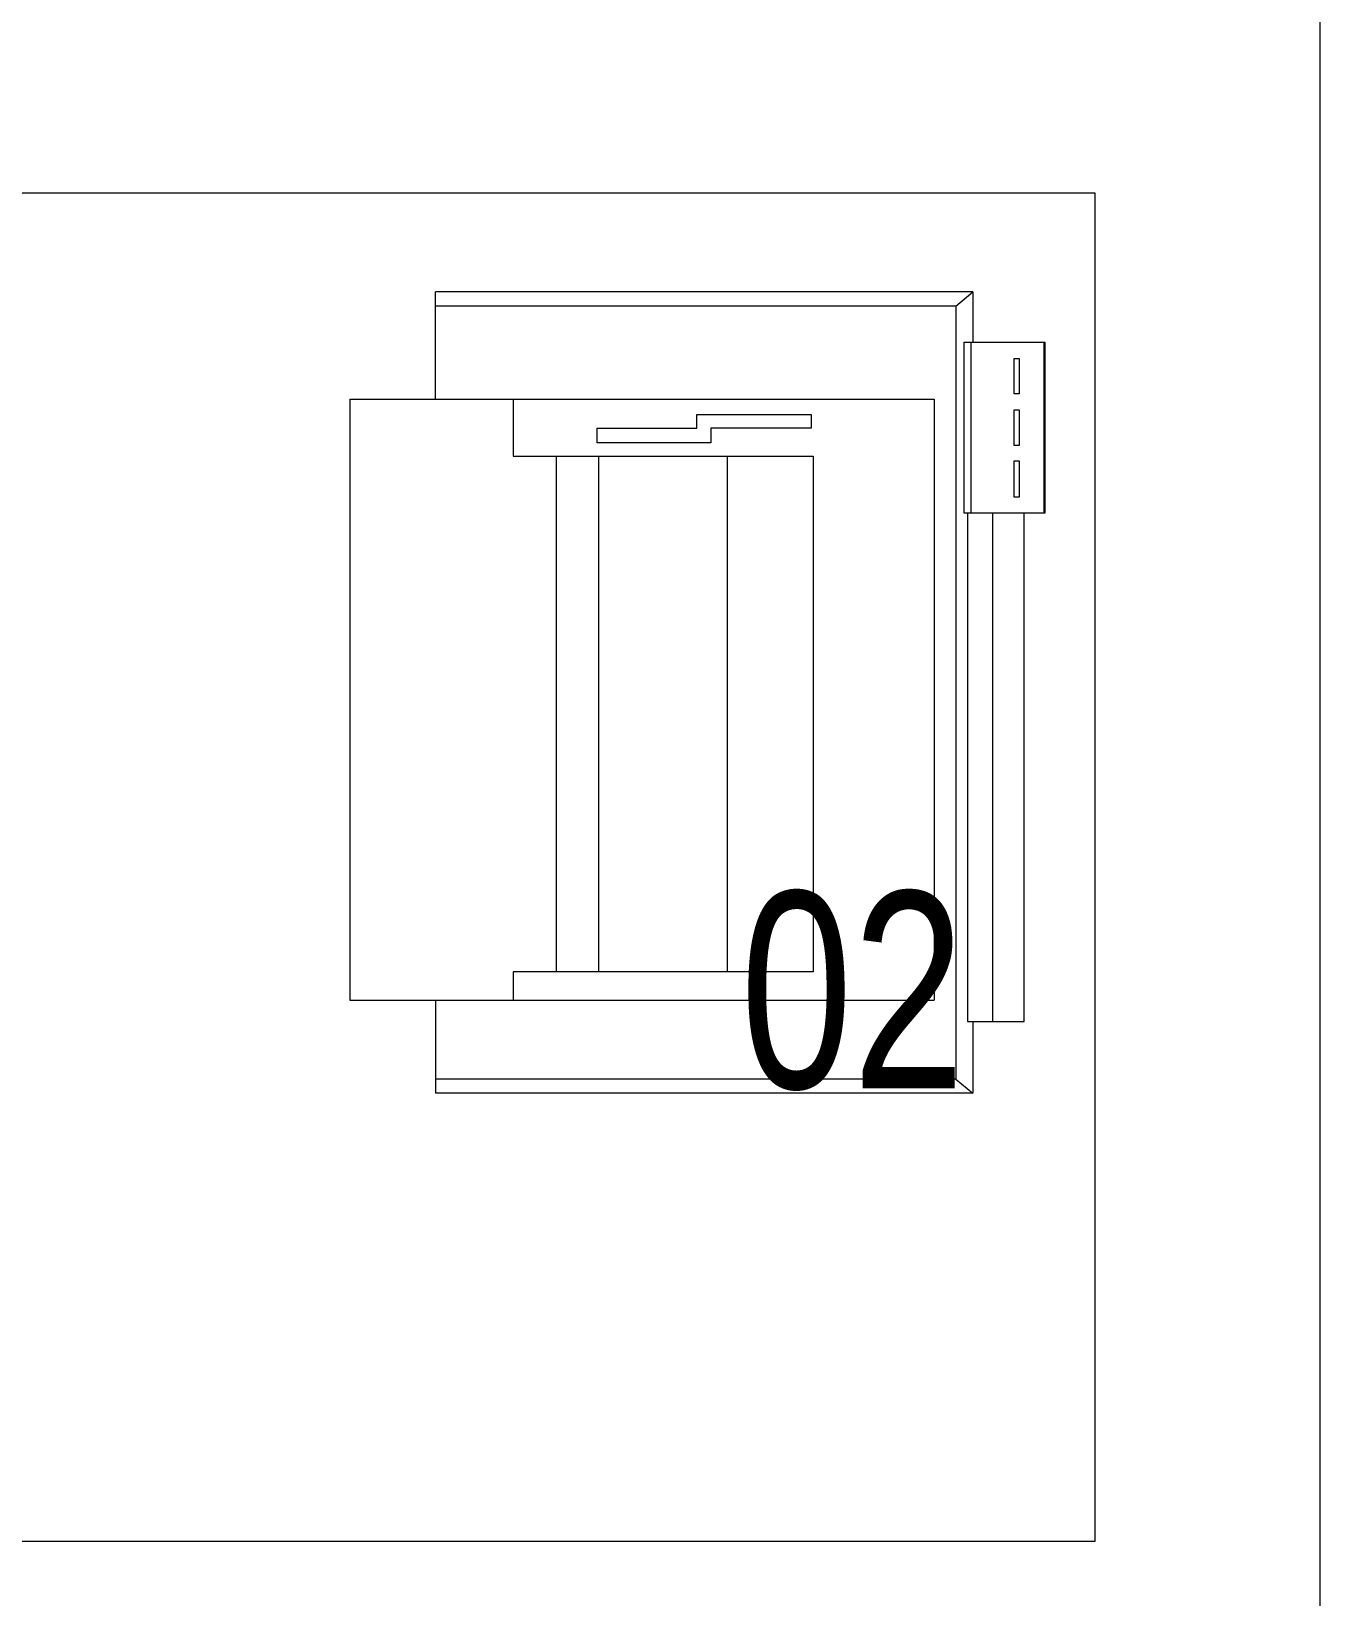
# Model space of a CAD drawing. Header units: millimetres. Extents: x 26027 to 581921, y 7230 to 233891.
# Drawn here: x 559901 to 560474, y 137268 to 137965 of the extents above; entities that cross this region are included whole.
import ezdxf

# ---------------------------------------------------------------- set-up
doc = ezdxf.new("R2010")
doc.units = ezdxf.units.MM
doc.header["$LTSCALE"] = 5
doc.layers.get('0').update_dxf_attribs({"color": 252})
for name, color, linetype, lineweight in [('Medical Equipment and Furniture', 252, 'Continuous', 0), ('NEW', 252, 'Continuous', 5), ('Walls', 252, 'Continuous', 5)]:
    doc.layers.add(name, color=color, linetype=linetype, lineweight=lineweight)
doc.styles.add('X3G_ENTITY_257CFD', font='swisscl.ttf', dxfattribs={"height": 200})

# ---------------------------------------------------------------- blocks, each defined once
blk = doc.blocks.new('*X103')
at = {"color": 0}
for p, q in [((5, 3), (5, 3)), ((5, 3), (5, 3)), ((5, 3), (5, 3)), ((5, 3), (5, 3)), ((5, 3), (5, 3)), ((5, 3), (5, 3)), ((5, 3), (5, 3)), ((5, 3), (5, 3)), ((5, 3), (5, 3)), ((5, 3), (5, 3)), ((5, 3), (5, 3)), ((5, 3), (5, 3)), ((5, 3), (5, 3)), ((5, 3), (5, 3)), ((5, 3), (5, 3)), ((5, 3), (5, 3)), ((5, 3), (5, 3)), ((5, 3), (5, 3)), ((5, 3), (5, 3)), ((5, 3), (5, 3)), ((5, 3), (5, 3)), ((5, 3), (5, 3)), ((5, 3), (5, 3)), ((5, 3), (5, 3)), ((5, 3), (5, 3)), ((5, 3), (5, 3)), ((5, 3), (5, 3)), ((5, 3), (5, 3)), ((5, 3), (5, 3)), ((5, 3), (5, 3)), ((5, 3), (5, 3)), ((5, 3), (5, 3)), ((5, 3), (5, 3)), ((5, 3), (5, 3)), ((5, 3), (5, 3)), ((5, 3), (5, 3)), ((5, 3), (5, 3)), ((5, 3), (5, 3)), ((5, 3), (5, 3)), ((5, 3), (5, 3)), ((5, 3), (5, 3)), ((5, 3), (5, 3)), ((5, 3), (5, 3)), ((5, 3), (5, 3)), ((5, 3), (5, 3)), ((5, 3), (5, 3)), ((5, 3), (5, 3)), ((5, 3), (5, 3)), ((5, 3), (5, 3)), ((5, 3), (5, 3)), ((5, 3), (5, 3)), ((5, 3), (5, 3)), ((5, 3), (5, 3)), ((5, 3), (5, 3)), ((5, 3), (5, 3)), ((5, 3), (5, 3)), ((5, 3), (5, 3)), ((5, 3), (5, 3)), ((5, 3), (5, 3)), ((5, 3), (5, 3)), ((5, 3), (5, 3)), ((5, 3), (5, 3)), ((5, 3), (5, 3)), ((5, 3), (5, 3)), ((5, 3), (5, 3)), ((5, 3), (5, 3)), ((6, 3), (5, 3)), ((5, 3), (5, 3)), ((6, 3), (5, 3)), ((5, 3), (5, 3)), ((6, 3), (5, 3)), ((5, 3), (5, 3)), ((6, 3), (5, 3)), ((5, 3), (5, 3)), ((5, 3), (5, 3)), ((5, 3), (5, 3)), ((5, 3), (5, 3)), ((5, 3), (5, 3)), ((5, 3), (5, 3)), ((5, 3), (5, 3)), ((5, 3), (5, 3)), ((5, 3), (5, 3)), ((5, 3), (5, 3)), ((5, 3), (5, 3)), ((5, 3), (5, 3)), ((5, 3), (5, 3)), ((5, 3), (5, 3)), ((5, 3), (5, 3)), ((5, 3), (5, 3)), ((5, 3), (5, 3)), ((5, 3), (5, 3)), ((5, 3), (5, 3)), ((5, 3), (5, 3)), ((5, 3), (5, 3)), ((5, 3), (5, 3)), ((5, 3), (5, 3)), ((6, 3), (6, 3)), ((6, 3), (6, 3)), ((6, 3), (6, 3)), ((6, 3), (6, 3)), ((6, 3), (6, 3)), ((6, 3), (6, 3)), ((6, 3), (6, 3)), ((6, 3), (6, 3)), ((6, 3), (6, 3)), ((6, 3), (6, 3)), ((6, 3), (6, 3)), ((6, 3), (6, 3)), ((6, 3), (6, 3)), ((6, 3), (6, 3)), ((6, 3), (6, 3)), ((6, 3), (6, 3)), ((6, 3), (6, 3)), ((6, 3), (6, 3)), ((6, 3), (6, 3)), ((6, 3), (6, 3)), ((6, 3), (6, 3)), ((6, 3), (6, 3)), ((6, 3), (6, 3)), ((6, 3), (6, 3)), ((6, 3), (6, 3)), ((6, 3), (6, 3)), ((6, 3), (6, 3)), ((6, 3), (6, 3)), ((6, 3), (6, 3)), ((6, 3), (6, 3)), ((6, 3), (6, 3)), ((6, 3), (6, 3)), ((6, 3), (6, 3)), ((6, 3), (6, 3)), ((6, 3), (6, 3)), ((6, 3), (6, 3)), ((6, 3), (6, 3)), ((6, 3), (6, 3)), ((6, 3), (6, 3)), ((6, 3), (6, 3)), ((6, 3), (6, 3)), ((6, 3), (6, 3)), ((6, 3), (6, 3)), ((6, 3), (6, 3)), ((6, 3), (6, 3)), ((6, 3), (6, 3)), ((6, 3), (6, 3)), ((6, 3), (6, 3)), ((6, 3), (6, 3)), ((6, 3), (6, 3)), ((6, 3), (6, 3)), ((6, 3), (6, 3)), ((6, 3), (6, 3)), ((6, 3), (6, 3)), ((6, 3), (6, 3)), ((6, 3), (6, 3)), ((6, 3), (6, 3)), ((6, 3), (6, 3)), ((6, 3), (6, 3)), ((6, 3), (6, 3)), ((6, 3), (6, 3)), ((6, 3), (6, 3)), ((6, 3), (6, 3)), ((6, 3), (6, 3)), ((6, 3), (6, 3)), ((6, 3), (6, 3)), ((6, 3), (6, 3)), ((6, 3), (6, 3)), ((6, 3), (6, 3)), ((6, 3), (6, 3)), ((6, 3), (6, 3)), ((6, 3), (6, 3)), ((6, 3), (6, 3)), ((6, 3), (6, 3)), ((6, 3), (6, 3)), ((6, 3), (6, 3)), ((6, 3), (6, 3)), ((6, 3), (6, 3)), ((6, 3), (6, 3)), ((6, 3), (6, 3)), ((6, 3), (6, 3)), ((6, 3), (6, 3)), ((6, 3), (6, 3)), ((6, 3), (6, 3)), ((6, 3), (6, 3)), ((6, 3), (6, 3)), ((6, 3), (6, 3)), ((6, 3), (6, 3)), ((6, 3), (6, 3)), ((6, 3), (6, 3)), ((6, 3), (6, 3)), ((6, 3), (6, 3)), ((6, 3), (6, 3)), ((6, 3), (6, 3)), ((6, 3), (6, 3)), ((6, 3), (6, 3)), ((6, 3), (6, 3)), ((6, 3), (6, 3)), ((6, 3), (6, 3)), ((6, 3), (6, 3)), ((6, 3), (6, 3)), ((6, 3), (6, 3)), ((6, 3), (6, 3)), ((6, 3), (6, 3)), ((6, 3), (6, 3)), ((6, 3), (6, 3)), ((6, 3), (6, 3)), ((6, 3), (6, 3)), ((6, 3), (6, 3)), ((6, 3), (6, 3)), ((6, 3), (6, 3)), ((6, 3), (6, 3)), ((6, 3), (6, 3)), ((6, 3), (6, 3)), ((6, 3), (6, 3)), ((6, 3), (6, 3)), ((6, 3), (6, 3)), ((6, 3), (6, 3)), ((6, 3), (6, 3)), ((6, 3), (6, 3)), ((6, 3), (6, 3)), ((6, 3), (6, 3)), ((6, 3), (6, 3)), ((6, 3), (6, 3)), ((6, 3), (6, 3)), ((6, 3), (6, 3)), ((6, 3), (6, 3)), ((6, 3), (6, 3)), ((6, 3), (6, 3)), ((6, 3), (6, 3)), ((6, 3), (6, 3)), ((6, 3), (6, 3)), ((6, 3), (6, 3)), ((6, 3), (6, 3)), ((6, 3), (6, 3)), ((6, 3), (6, 3)), ((6, 3), (6, 3)), ((6, 3), (6, 3)), ((6, 3), (6, 3)), ((6, 3), (6, 3)), ((6, 3), (6, 3)), ((6, 3), (6, 3)), ((6, 3), (6, 3)), ((6, 3), (6, 3)), ((6, 3), (6, 3)), ((6, 3), (6, 3)), ((6, 3), (6, 3)), ((6, 3), (6, 3)), ((6, 3), (6, 3)), ((6, 3), (6, 3)), ((6, 3), (6, 3)), ((6, 3), (6, 3)), ((6, 3), (6, 3)), ((6, 3), (6, 3)), ((6, 3), (6, 3)), ((6, 3), (6, 3)), ((6, 3), (6, 3)), ((6, 3), (6, 3)), ((6, 3), (6, 3)), ((6, 3), (6, 3)), ((6, 3), (6, 3)), ((6, 3), (6, 3)), ((6, 3), (6, 3)), ((6, 3), (6, 3)), ((6, 3), (6, 3)), ((6, 3), (6, 3)), ((6, 3), (6, 3)), ((6, 3), (6, 3)), ((6, 3), (6, 3)), ((6, 3), (6, 3)), ((6, 3), (6, 3)), ((6, 3), (6, 3)), ((6, 3), (6, 3)), ((6, 3), (6, 3)), ((6, 3), (6, 3)), ((6, 3), (6, 3)), ((6, 3), (6, 3)), ((6, 3), (6, 3)), ((6, 3), (6, 3)), ((6, 3), (6, 3)), ((6, 3), (6, 3)), ((6, 3), (6, 3)), ((6, 3), (6, 3)), ((6, 3), (6, 3)), ((6, 3), (6, 3)), ((6, 3), (6, 3)), ((6, 3), (6, 3)), ((6, 3), (6, 3)), ((6, 3), (6, 3)), ((6, 3), (6, 3)), ((6, 3), (6, 3)), ((6, 3), (6, 3)), ((6, 3), (6, 3)), ((6, 3), (6, 3)), ((6, 3), (6, 3)), ((6, 3), (6, 3)), ((6, 3), (6, 3)), ((6, 3), (6, 3)), ((6, 3), (6, 3)), ((6, 3), (6, 3)), ((6, 3), (6, 3)), ((6, 3), (6, 3)), ((6, 3), (6, 3)), ((6, 3), (6, 3)), ((6, 3), (5, 3)), ((6, 3), (5, 3)), ((6, 3), (5, 3)), ((6, 3), (5, 3)), ((6, 3), (5, 3)), ((6, 3), (6, 3)), ((6, 3), (6, 3)), ((6, 3), (6, 3)), ((6, 3), (6, 3)), ((6, 3), (6, 3)), ((6, 3), (6, 3)), ((6, 3), (6, 3)), ((6, 3), (6, 3)), ((6, 3), (6, 3)), ((6, 3), (6, 3)), ((6, 3), (6, 3)), ((6, 3), (6, 3)), ((6, 3), (6, 3)), ((6, 3), (6, 3)), ((6, 3), (6, 3)), ((6, 3), (6, 3)), ((6, 3), (6, 3)), ((6, 3), (6, 3)), ((6, 3), (6, 3)), ((6, 3), (6, 3)), ((6, 3), (6, 3)), ((6, 3), (6, 3)), ((6, 3), (6, 3)), ((6, 3), (6, 3)), ((6, 3), (6, 3)), ((6, 3), (6, 3)), ((6, 3), (6, 3)), ((6, 3), (6, 3)), ((6, 3), (6, 3)), ((6, 3), (6, 3)), ((6, 3), (6, 3)), ((6, 3), (6, 3)), ((6, 3), (6, 3)), ((6, 3), (6, 3)), ((6, 3), (6, 3)), ((6, 3), (6, 3)), ((6, 3), (6, 3)), ((6, 3), (6, 3)), ((6, 3), (6, 3)), ((6, 3), (6, 3)), ((6, 3), (6, 3)), ((6, 3), (6, 3)), ((6, 3), (6, 3)), ((6, 3), (6, 3)), ((6, 3), (6, 3)), ((6, 3), (6, 3)), ((6, 3), (6, 3)), ((6, 3), (6, 3)), ((6, 3), (6, 3)), ((6, 3), (6, 3)), ((6, 3), (6, 3)), ((6, 3), (6, 3)), ((6, 3), (6, 3)), ((6, 3), (6, 3)), ((6, 3), (6, 3)), ((6, 3), (6, 3)), ((6, 3), (6, 3)), ((6, 3), (6, 3)), ((6, 3), (6, 3)), ((6, 3), (6, 3)), ((6, 3), (6, 3)), ((6, 3), (6, 3)), ((6, 3), (6, 3)), ((6, 3), (6, 3)), ((6, 3), (6, 3)), ((6, 3), (6, 3)), ((6, 3), (6, 3)), ((6, 3), (6, 3)), ((6, 3), (6, 3)), ((6, 3), (6, 3)), ((6, 3), (6, 3)), ((6, 3), (6, 3)), ((6, 3), (6, 3)), ((6, 3), (6, 3)), ((6, 3), (6, 3)), ((6, 3), (6, 3)), ((6, 3), (6, 3)), ((6, 3), (6, 3)), ((6, 3), (6, 3)), ((6, 3), (6, 3)), ((6, 3), (6, 3)), ((6, 3), (6, 3)), ((6, 3), (6, 3)), ((6, 3), (6, 3)), ((6, 3), (6, 3)), ((6, 3), (6, 3)), ((6, 3), (6, 3)), ((6, 3), (6, 3)), ((6, 3), (6, 3)), ((6, 3), (6, 3)), ((6, 3), (6, 3)), ((6, 3), (6, 3)), ((6, 3), (6, 3)), ((6, 3), (6, 3)), ((6, 3), (6, 3)), ((6, 3), (6, 3)), ((6, 3), (6, 3)), ((6, 3), (6, 3)), ((6, 3), (6, 3)), ((6, 3), (6, 3)), ((6, 3), (6, 3)), ((6, 3), (6, 3)), ((6, 3), (6, 3)), ((6, 3), (6, 3)), ((6, 3), (6, 3)), ((6, 3), (6, 3)), ((6, 3), (6, 3)), ((6, 3), (6, 3)), ((6, 3), (6, 3)), ((6, 3), (6, 3)), ((6, 3), (6, 3)), ((6, 3), (6, 3)), ((6, 3), (6, 3)), ((6, 3), (6, 3)), ((6, 3), (6, 3)), ((6, 3), (6, 3)), ((6, 3), (6, 3)), ((6, 3), (6, 3)), ((6, 3), (6, 3)), ((6, 3), (6, 3)), ((6, 3), (6, 3)), ((6, 3), (6, 3)), ((6, 3), (6, 3)), ((6, 3), (6, 3)), ((6, 3), (6, 3)), ((6, 3), (6, 3)), ((6, 3), (6, 3)), ((6, 3), (6, 3)), ((6, 3), (6, 3)), ((6, 3), (6, 3)), ((6, 3), (6, 3)), ((6, 3), (6, 3)), ((6, 3), (6, 3)), ((6, 3), (6, 3)), ((6, 3), (6, 3)), ((6, 3), (6, 3)), ((6, 3), (6, 3)), ((6, 3), (6, 3)), ((6, 3), (6, 3)), ((6, 3), (6, 3)), ((6, 3), (6, 3)), ((6, 3), (6, 3)), ((6, 3), (6, 3)), ((6, 3), (6, 3)), ((6, 3), (6, 3)), ((6, 3), (6, 3)), ((6, 3), (6, 3)), ((6, 3), (6, 3)), ((6, 3), (6, 3)), ((6, 3), (6, 3)), ((6, 3), (6, 3)), ((6, 3), (6, 3)), ((6, 3), (6, 3)), ((6, 3), (6, 3)), ((6, 3), (6, 3)), ((6, 3), (6, 3)), ((6, 3), (6, 3)), ((6, 3), (6, 3)), ((6, 3), (6, 3)), ((6, 3), (6, 3)), ((6, 3), (6, 3)), ((6, 3), (6, 3)), ((6, 3), (6, 3)), ((6, 3), (6, 3)), ((6, 3), (6, 3)), ((6, 3), (6, 3)), ((6, 3), (6, 3)), ((6, 3), (6, 3)), ((6, 3), (6, 3)), ((6, 3), (6, 3)), ((6, 3), (6, 3)), ((6, 3), (6, 3)), ((6, 3), (6, 3)), ((6, 3), (6, 3)), ((6, 3), (6, 3)), ((6, 3), (6, 3)), ((6, 3), (6, 3)), ((6, 3), (6, 3)), ((6, 3), (6, 3)), ((6, 3), (6, 3)), ((6, 3), (6, 3)), ((6, 3), (6, 3)), ((6, 3), (6, 3)), ((6, 3), (6, 3)), ((6, 3), (6, 3)), ((6, 3), (6, 3)), ((6, 3), (6, 3)), ((6, 3), (6, 3)), ((6, 3), (6, 3)), ((6, 3), (6, 3)), ((6, 3), (6, 3)), ((6, 3), (6, 3)), ((6, 3), (6, 3)), ((6, 3), (6, 3)), ((6, 3), (6, 3)), ((6, 3), (6, 3)), ((6, 3), (6, 3)), ((6, 3), (6, 3)), ((6, 3), (6, 3)), ((6, 3), (6, 3)), ((6, 3), (6, 3)), ((6, 3), (6, 3)), ((6, 3), (6, 3)), ((6, 3), (6, 3)), ((6, 3), (6, 3)), ((6, 3), (6, 3)), ((6, 3), (6, 3)), ((6, 3), (6, 3)), ((6, 3), (6, 3)), ((6, 3), (6, 3)), ((6, 3), (6, 3)), ((6, 3), (6, 3)), ((6, 3), (6, 3)), ((6, 3), (6, 3)), ((6, 3), (6, 3)), ((6, 3), (6, 3)), ((6, 3), (6, 3)), ((6, 3), (6, 3)), ((6, 3), (6, 3)), ((6, 3), (6, 3)), ((6, 3), (6, 3)), ((6, 3), (6, 3)), ((6, 3), (6, 3)), ((6, 3), (6, 3)), ((6, 3), (6, 3)), ((6, 3), (6, 3)), ((6, 3), (6, 3)), ((6, 3), (6, 3)), ((6, 3), (6, 3)), ((6, 3), (6, 3)), ((6, 3), (6, 3)), ((6, 3), (6, 3)), ((6, 3), (6, 3)), ((6, 3), (6, 3)), ((6, 3), (6, 3)), ((6, 3), (6, 3)), ((6, 3), (6, 3)), ((6, 3), (6, 3)), ((6, 3), (6, 3)), ((6, 3), (6, 3)), ((6, 3), (6, 3)), ((6, 3), (6, 3)), ((6, 3), (6, 3)), ((6, 3), (6, 3)), ((6, 3), (6, 3)), ((6, 3), (6, 3)), ((6, 3), (6, 3)), ((6, 3), (6, 3)), ((6, 3), (6, 3)), ((6, 3), (6, 3)), ((6, 3), (6, 3)), ((6, 3), (6, 3)), ((6, 3), (6, 3)), ((6, 3), (6, 3)), ((6, 3), (6, 3)), ((6, 3), (6, 3)), ((6, 3), (6, 3)), ((6, 3), (6, 3)), ((6, 3), (6, 3)), ((6, 3), (6, 3)), ((6, 3), (6, 3)), ((6, 3), (6, 3)), ((6, 3), (6, 3)), ((6, 3), (6, 3)), ((6, 3), (6, 3)), ((6, 3), (6, 3)), ((6, 3), (6, 3)), ((6, 3), (6, 3)), ((6, 3), (6, 3)), ((6, 3), (6, 3)), ((6, 3), (6, 3)), ((6, 3), (6, 3)), ((6, 3), (6, 3)), ((6, 3), (6, 3)), ((6, 3), (6, 3)), ((6, 3), (6, 3)), ((6, 3), (6, 3)), ((6, 3), (6, 3)), ((6, 3), (6, 3)), ((6, 3), (6, 3)), ((6, 3), (6, 3)), ((6, 3), (6, 3)), ((6, 3), (6, 3)), ((6, 3), (6, 3)), ((6, 3), (6, 3)), ((6, 3), (6, 3)), ((6, 3), (6, 3)), ((6, 3), (6, 3)), ((6, 3), (6, 3)), ((6, 3), (6, 3)), ((6, 3), (6, 3)), ((6, 3), (6, 3)), ((6, 3), (6, 3)), ((6, 3), (6, 3)), ((6, 3), (6, 3)), ((6, 3), (6, 3)), ((6, 3), (6, 3)), ((6, 3), (6, 3)), ((6, 3), (6, 3)), ((6, 3), (6, 3)), ((6, 3), (6, 3)), ((6, 3), (6, 3)), ((6, 3), (6, 3)), ((6, 3), (6, 3)), ((6, 3), (6, 3)), ((6, 3), (6, 3)), ((6, 3), (6, 3)), ((6, 3), (6, 3)), ((6, 3), (6, 3)), ((6, 3), (6, 3)), ((6, 3), (6, 3)), ((6, 3), (6, 3)), ((6, 3), (6, 3)), ((6, 3), (6, 3)), ((6, 3), (6, 3)), ((6, 3), (6, 3)), ((6, 3), (6, 3))]:
    blk.add_line(p, q, dxfattribs=at)
blk = doc.blocks.new('*X104')
at = {"color": 0}
for p, q in [((13, 1), (13, 1)), ((13, 1), (13, 1)), ((13, 1), (13, 1)), ((13, 1), (13, 1)), ((13, 1), (13, 1)), ((13, 1), (13, 1)), ((13, 1), (13, 1)), ((13, 1), (13, 1)), ((13, 1), (13, 1)), ((13, 1), (13, 1)), ((13, 1), (13, 1)), ((13, 1), (13, 1)), ((13, 1), (13, 1)), ((13, 1), (13, 1)), ((13, 1), (13, 1)), ((13, 1), (14, 1)), ((13, 1), (14, 1)), ((13, 1), (14, 1)), ((13, 1), (13, 1)), ((13, 1), (13, 1)), ((13, 1), (13, 1)), ((13, 1), (13, 1)), ((13, 1), (13, 1)), ((13, 1), (13, 1)), ((13, 1), (13, 1)), ((13, 1), (13, 1)), ((13, 1), (13, 1)), ((13, 1), (13, 1)), ((13, 1), (13, 1)), ((13, 1), (13, 1)), ((13, 1), (13, 1)), ((13, 1), (13, 1)), ((13, 1), (13, 1)), ((13, 1), (13, 1)), ((13, 1), (13, 1)), ((13, 1), (13, 1)), ((13, 1), (13, 1)), ((13, 1), (13, 1)), ((13, 1), (13, 1)), ((13, 1), (13, 1)), ((13, 1), (13, 1)), ((13, 1), (13, 1)), ((13, 1), (13, 1)), ((13, 1), (13, 1)), ((13, 1), (13, 1)), ((13, 1), (13, 1)), ((13, 1), (13, 1)), ((13, 1), (13, 1)), ((13, 1), (13, 1)), ((13, 1), (13, 1)), ((13, 1), (13, 1)), ((13, 1), (13, 1)), ((13, 1), (13, 1)), ((13, 1), (13, 1)), ((13, 1), (13, 1)), ((13, 1), (13, 1)), ((13, 1), (13, 1)), ((13, 1), (13, 1)), ((13, 1), (13, 1)), ((13, 1), (13, 1)), ((13, 1), (13, 1)), ((13, 1), (13, 1)), ((13, 1), (13, 1)), ((13, 1), (13, 1)), ((13, 1), (13, 1)), ((13, 1), (13, 1)), ((13, 1), (13, 1)), ((13, 1), (13, 1)), ((13, 1), (13, 1)), ((13, 1), (13, 1)), ((13, 1), (13, 1)), ((13, 1), (13, 1)), ((13, 1), (13, 1)), ((13, 1), (13, 1)), ((13, 1), (13, 1)), ((13, 1), (13, 1)), ((13, 1), (13, 1)), ((13, 1), (13, 1)), ((13, 1), (13, 1)), ((13, 1), (13, 1)), ((13, 1), (13, 1)), ((13, 1), (13, 1)), ((13, 1), (13, 1)), ((13, 1), (13, 1)), ((13, 1), (13, 1)), ((13, 1), (13, 1)), ((13, 1), (13, 1)), ((13, 1), (13, 1)), ((13, 1), (13, 1)), ((13, 1), (13, 1)), ((13, 1), (13, 1)), ((13, 1), (13, 1)), ((13, 1), (13, 1)), ((13, 1), (13, 1)), ((13, 1), (13, 1)), ((13, 1), (13, 1)), ((13, 1), (13, 1)), ((13, 1), (13, 1)), ((13, 1), (13, 1)), ((13, 1), (13, 1)), ((13, 1), (13, 1)), ((13, 1), (13, 1)), ((13, 1), (13, 1)), ((13, 1), (13, 1)), ((13, 1), (13, 1)), ((13, 1), (13, 1)), ((13, 1), (13, 1)), ((13, 1), (13, 1)), ((13, 1), (13, 1)), ((13, 1), (13, 1)), ((13, 1), (13, 1)), ((13, 1), (13, 1)), ((13, 1), (13, 1)), ((13, 1), (13, 1)), ((13, 1), (13, 1)), ((13, 1), (13, 1)), ((13, 1), (13, 1)), ((13, 1), (13, 1)), ((13, 1), (13, 1)), ((13, 1), (13, 1)), ((13, 1), (13, 1)), ((13, 1), (13, 1)), ((13, 1), (13, 1)), ((13, 1), (14, 1)), ((13, 0), (13, 0)), ((13, 0), (13, 0)), ((13, 0), (13, 0)), ((13, 0), (13, 0)), ((13, 0), (13, 0)), ((13, 0), (13, 0)), ((13, 0), (13, 0)), ((13, 0), (13, 0)), ((13, 0), (13, 0)), ((13, 0), (13, 0)), ((13, 0), (13, 0)), ((13, 0), (13, 0)), ((13, 0), (13, 0)), ((13, 0), (13, 0)), ((13, 0), (13, 0)), ((13, 0), (13, 0)), ((13, 0), (13, 0)), ((13, 0), (13, 0)), ((13, 0), (13, 0)), ((13, 0), (13, 0)), ((13, 0), (13, 0)), ((13, 0), (13, 0)), ((13, 0), (13, 0)), ((13, 0), (13, 0)), ((13, 0), (13, 0)), ((13, 0), (13, 0)), ((13, 0), (13, 0)), ((13, 0), (13, 0)), ((13, 0), (13, 0)), ((13, 0), (13, 0)), ((13, 0), (13, 0)), ((13, 0), (13, 0)), ((13, 0), (13, 0)), ((13, 0), (13, 0)), ((13, 0), (13, 0)), ((13, 0), (13, 0)), ((13, 0), (13, 0)), ((13, 0), (13, 0)), ((13, 0), (13, 0)), ((13, 0), (13, 0)), ((13, 0), (13, 0)), ((13, 0), (13, 0)), ((13, 0), (13, 0)), ((13, 0), (13, 0)), ((13, 0), (13, 0)), ((13, 0), (13, 0)), ((13, 0), (13, 0)), ((13, 0), (13, 0)), ((13, 0), (14, 0)), ((13, 0), (14, 0)), ((13, 0), (13, 0)), ((13, 0), (14, 0)), ((14, 1), (14, 1)), ((14, 1), (14, 1)), ((14, 1), (14, 1)), ((14, 1), (14, 1)), ((14, 1), (14, 1)), ((14, 1), (14, 1)), ((14, 1), (14, 1)), ((14, 1), (14, 1)), ((14, 1), (14, 1)), ((14, 1), (14, 1)), ((14, 1), (14, 1)), ((14, 1), (14, 1)), ((14, 1), (14, 1)), ((14, 1), (14, 1)), ((14, 1), (14, 1)), ((14, 1), (14, 1)), ((14, 1), (14, 1)), ((14, 1), (14, 1)), ((14, 1), (14, 1)), ((14, 1), (14, 1)), ((14, 1), (14, 1)), ((14, 1), (14, 1)), ((14, 1), (14, 1)), ((14, 1), (14, 1)), ((14, 1), (14, 1)), ((14, 1), (14, 1)), ((14, 1), (14, 1)), ((14, 1), (14, 1)), ((14, 1), (14, 1)), ((14, 1), (14, 1)), ((14, 1), (14, 1)), ((14, 1), (14, 1)), ((14, 1), (14, 1)), ((14, 1), (14, 1)), ((14, 1), (14, 1)), ((14, 1), (14, 1)), ((14, 1), (14, 1)), ((14, 1), (14, 1)), ((14, 1), (14, 1)), ((14, 1), (14, 1)), ((14, 1), (14, 1)), ((14, 1), (14, 1)), ((14, 1), (14, 1)), ((14, 1), (14, 1)), ((14, 1), (14, 1)), ((14, 1), (14, 1)), ((14, 1), (14, 1)), ((14, 1), (14, 1)), ((14, 1), (14, 1)), ((14, 1), (14, 1)), ((14, 1), (14, 1)), ((14, 1), (14, 1)), ((14, 1), (14, 1)), ((14, 1), (14, 1)), ((14, 1), (14, 1)), ((14, 1), (14, 1)), ((14, 1), (14, 1)), ((14, 1), (14, 1)), ((14, 1), (14, 1)), ((14, 1), (14, 1)), ((14, 1), (14, 1)), ((14, 1), (14, 1)), ((14, 1), (14, 1)), ((14, 1), (14, 1)), ((14, 1), (14, 1)), ((14, 1), (14, 1)), ((14, 1), (14, 1)), ((14, 1), (14, 1)), ((14, 1), (14, 1)), ((14, 1), (14, 1)), ((14, 1), (14, 1)), ((14, 1), (14, 1)), ((14, 1), (14, 1)), ((14, 1), (14, 1)), ((14, 1), (14, 1)), ((14, 1), (14, 1)), ((14, 1), (14, 1)), ((14, 1), (14, 1)), ((14, 1), (14, 1)), ((14, 1), (14, 1)), ((14, 1), (14, 1)), ((14, 1), (14, 1)), ((14, 1), (14, 1)), ((14, 1), (14, 1)), ((14, 1), (14, 1)), ((14, 1), (14, 1)), ((14, 1), (14, 1)), ((14, 1), (14, 1)), ((14, 1), (14, 1)), ((14, 1), (14, 1)), ((14, 1), (14, 1)), ((14, 1), (14, 1)), ((14, 1), (14, 1)), ((14, 1), (14, 1)), ((14, 0), (14, 0)), ((14, 0), (14, 0)), ((14, 0), (14, 0)), ((14, 0), (14, 0)), ((14, 0), (14, 0)), ((14, 0), (14, 0)), ((14, 0), (14, 0)), ((14, 0), (14, 0)), ((14, 0), (14, 0)), ((14, 0), (14, 0)), ((14, 0), (14, 0)), ((14, 0), (14, 0)), ((14, 0), (14, 0)), ((14, 0), (14, 0)), ((14, 0), (14, 0)), ((14, 0), (14, 0)), ((14, 0), (14, 0)), ((14, 0), (14, 0)), ((14, 0), (14, 0)), ((14, 0), (14, 0)), ((14, 0), (14, 0)), ((14, 0), (14, 0)), ((14, 0), (14, 0)), ((14, 0), (14, 0)), ((14, 0), (14, 0)), ((14, 0), (14, 0)), ((14, 0), (14, 0)), ((14, 0), (14, 0)), ((14, 0), (14, 0)), ((14, 0), (14, 0)), ((14, 0), (14, 0)), ((14, 0), (14, 0)), ((14, 0), (14, 0)), ((14, 0), (14, 0)), ((14, 0), (14, 0)), ((14, 0), (14, 0)), ((14, 0), (14, 0)), ((14, 0), (14, 0)), ((14, 0), (14, 0)), ((14, 0), (14, 0)), ((14, 0), (14, 0)), ((14, 0), (14, 0)), ((14, 0), (14, 0)), ((14, 0), (14, 0)), ((14, 0), (14, 0)), ((14, 0), (14, 0)), ((14, 0), (14, 0)), ((14, 0), (14, 0)), ((13, 0), (13, 0)), ((13, 0), (14, 0)), ((13, 0), (13, 0)), ((13, 0), (14, 0)), ((13, 0), (13, 0)), ((13, 0), (14, 0)), ((13, 0), (13, 0)), ((13, 0), (13, 0)), ((13, 0), (13, 0)), ((13, 0), (13, 0)), ((13, 0), (14, 0)), ((13, 0), (13, 0)), ((13, 0), (14, 0)), ((13, 0), (13, 0)), ((13, 0), (14, 0)), ((13, 0), (13, 0)), ((13, 0), (14, 0)), ((13, 0), (13, 0)), ((13, 0), (14, 0)), ((13, 0), (13, 0)), ((13, 0), (14, 0)), ((13, 0), (13, 0)), ((13, 0), (14, 0)), ((13, 0), (13, 0)), ((13, 0), (13, 0)), ((13, 0), (13, 0)), ((13, 0), (14, 0)), ((13, 0), (13, 0)), ((13, 0), (14, 0)), ((13, 0), (13, 0)), ((13, 0), (14, 0)), ((13, 0), (13, 0)), ((13, 0), (14, 0)), ((13, 0), (13, 0)), ((13, 0), (13, 0)), ((13, 0), (13, 0)), ((13, 0), (13, 0)), ((13, 0), (13, 0)), ((13, 0), (13, 0)), ((13, 0), (13, 0)), ((13, 0), (13, 0)), ((13, 0), (13, 0)), ((13, 0), (13, 0)), ((13, 0), (13, 0)), ((13, 0), (13, 0)), ((13, 0), (13, 0)), ((13, 0), (13, 0)), ((13, 0), (13, 0)), ((13, 0), (13, 0)), ((13, 0), (13, 0)), ((13, 0), (13, 0)), ((13, 0), (13, 0)), ((13, 0), (13, 0)), ((13, 0), (13, 0)), ((13, 0), (13, 0)), ((13, 0), (13, 0)), ((13, 0), (13, 0)), ((13, 0), (13, 0)), ((13, 0), (13, 0)), ((13, 0), (13, 0)), ((13, 0), (13, 0)), ((13, 0), (13, 0)), ((13, 0), (13, 0)), ((13, 0), (13, 0)), ((13, -1), (13, -1)), ((13, -1), (13, -1)), ((13, -1), (13, -1)), ((13, -1), (13, -1)), ((13, -1), (13, -1)), ((13, -1), (14, -1)), ((13, -1), (13, -1)), ((14, 0), (14, 0)), ((14, 0), (14, 0)), ((14, 0), (14, 0)), ((14, 0), (14, 0)), ((14, 0), (14, 0)), ((14, 0), (14, 0)), ((14, 0), (14, 0)), ((14, 0), (14, 0)), ((14, 0), (14, 0)), ((14, 0), (14, 0)), ((14, 0), (14, 0)), ((14, 0), (14, 0)), ((14, 0), (14, 0)), ((14, 0), (14, 0)), ((14, 0), (14, 0)), ((13, 0), (14, 0)), ((14, 0), (14, 0)), ((14, 0), (14, 0)), ((14, 0), (14, 0)), ((14, 0), (14, 0)), ((14, 0), (14, 0)), ((14, 0), (14, 0)), ((14, 0), (14, 0)), ((14, 0), (14, 0)), ((14, 0), (14, 0)), ((14, 0), (14, 0)), ((14, 0), (14, 0)), ((14, 0), (14, 0)), ((14, 0), (14, 0)), ((14, 0), (14, 0)), ((14, 0), (14, 0)), ((14, 0), (14, 0)), ((14, 0), (14, 0)), ((14, 0), (14, 0)), ((14, 0), (14, 0)), ((14, 0), (14, 0)), ((14, 0), (14, 0)), ((14, 0), (14, 0)), ((14, 0), (14, 0)), ((14, 0), (14, 0)), ((14, 0), (14, 0)), ((14, 0), (14, 0)), ((14, 0), (14, 0)), ((14, 0), (14, 0)), ((14, 0), (14, 0)), ((14, 0), (14, 0)), ((14, 0), (14, 0)), ((14, 0), (14, 0)), ((14, 0), (14, 0)), ((14, 0), (14, 0)), ((14, -1), (14, -1)), ((14, -1), (14, -1)), ((14, -1), (14, -1)), ((14, -1), (14, -1)), ((14, -1), (14, -1))]:
    blk.add_line(p, q, dxfattribs=at)
blk = doc.blocks.new('GF21042-P')
for p, q in [((0.7, 0.6), (-0.7, 0.6)), ((0.7, 0), (0.7, 0.6)), ((-0.7, 0), (0.7, 0))]:
    blk.add_line(p, q)
for points in [[(0.7, 0.6), (0.7, 0.6), (0.7, 0.6), (0.7, 0.6), (0.7, 0.6), (0.7, 0.6), (0.7, 0.6), (0.7, 0.6), (0.7, 0.6), (0.7, 0.6), (0.7, 0.6), (0.7, 0.6), (0.7, 0.6), (0.7, 0.6), (0.7, 0.6), (0.7, 0.6), (0.7, 0.6), (0.7, 0.6), (0.7, 0.6), (0.7, 0.6), (0.7, 0.6), (0.7, 0.6), (0.7, 0.6), (0.7, 0.6), (0.7, 0.6), (0.7, 0.6), (0.7, 0.6), (0.7, 0.6), (0.7, 0.6), (0.7, 0.6), (0.7, 0.6), (0.7, 0.6), (0.7, 0.6), (0.7, 0.6), (0.7, 0.6), (0.7, 0.6), (0.7, 0.6), (0.7, 0.6), (0.7, 0.6), (0.7, 0.6), (0.7, 0.6), (0.7, 0.6), (0.7, 0.6), (0.7, 0.6), (0.7, 0.6), (0.7, 0.6), (0.7, 0.6), (0.7, 0.6), (0.7, 0.6), (0.7, 0.6), (0.7, 0.6), (0.7, 0.6), (0.7, 0.6), (0.7, 0.6), (0.7, 0.6), (0.7, 0.6), (0.7, 0.6), (0.7, 0.6), (0.7, 0.6), (0.7, 0.6), (0.7, 0.6), (0.7, 0.6), (0.7, 0.6), (0.7, 0.6), (0.7, 0.6), (0.7, 0.6), (0.7, 0.6), (0.7, 0.6), (0.7, 0.6), (0.7, 0.6), (0.7, 0.6), (0.7, 0.6), (0.7, 0.6), (0.7, 0.6), (0.7, 0.6), (0.7, 0.6), (0.7, 0.6), (0.7, 0.6), (0.7, 0.6), (0.7, 0.6), (0.7, 0.6), (0.7, 0.6), (0.7, 0.6), (0.7, 0.6), (0.7, 0.6), (0.7, 0.6), (0.7, 0.6), (0.7, 0.6), (0.7, 0.6), (0.7, 0.6), (0.7, 0.6), (0.7, 0.6), (0.7, 0.6), (0.7, 0.6), (0.7, 0.6), (0.7, 0.6), (0.7, 0.6), (0.7, 0.6), (0.7, 0.6), (0.7, 0.6), (0.7, 0.6), (0.7, 0.6), (0.7, 0.6), (0.7, 0.6), (0.7, 0.6), (0.7, 0.6), (0.7, 0.6), (0.7, 0.6), (0.7, 0.6), (0.7, 0.6), (0.7, 0.6), (0.7, 0.6), (0.7, 0.6), (0.7, 0.6), (0.7, 0.6), (0.7, 0.6), (0.7, 0.6), (0.7, 0.6), (0.7, 0.6), (0.7, 0.6), (0.7, 0.6), (0.7, 0.6), (0.7, 0.6), (0.7, 0.6), (0.7, 0.6), (0.7, 0.6), (0.7, 0.6), (0.7, 0.6), (0.7, 0.6), (0.7, 0.6), (0.7, 0.6), (0.7, 0.6), (0.7, 0.6), (0.7, 0.6), (0.7, 0.6), (0.7, 0.6), (0.7, 0.6), (0.7, 0.6), (0.7, 0.6), (0.7, 0.6), (0.7, 0.6), (0.7, 0.6), (0.7, 0.6), (0.7, 0.6), (0.7, 0.6), (0.7, 0.6), (0.7, 0.6), (0.7, 0.6), (0.7, 0.6), (0.7, 0.6), (0.7, 0.6), (0.7, 0.6), (0.7, 0.6), (0.7, 0.6), (0.7, 0.6), (0.7, 0.6), (0.7, 0.6), (0.7, 0.6), (0.7, 0.6), (0.7, 0.6), (0.7, 0.6), (0.7, 0.6), (0.7, 0.6), (0.7, 0.6), (0.7, 0.6), (0.7, 0.6), (0.7, 0.6), (0.7, 0.6), (0.7, 0.6), (0.7, 0.6), (0.7, 0.6), (0.7, 0.6), (0.7, 0.6), (0.7, 0.6), (0.7, 0.6), (0.7, 0.6), (0.7, 0.6), (0.7, 0.6), (0.7, 0.6), (0.7, 0.6), (0.7, 0.6), (0.7, 0.6), (0.7, 0.6), (0.7, 0.6), (0.7, 0.6), (0.7, 0.6), (0.7, 0.6), (0.7, 0.6), (0.7, 0.6), (0.7, 0.6), (0.7, 0.6), (0.7, 0.6), (0.7, 0.6), (0.7, 0.6), (0.7, 0.6), (0.7, 0.6), (0.7, 0.6), (0.7, 0.6), (0.7, 0.6), (0.7, 0.6), (0.7, 0.6), (0.7, 0.6), (0.7, 0.6), (0.7, 0.6), (0.7, 0.6), (0.7, 0.6), (0.7, 0.6), (0.7, 0.6), (0.7, 0.6), (0.7, 0.6), (0.7, 0.6), (0.7, 0.6), (0.7, 0.6), (0.7, 0.6), (0.7, 0.6), (0.7, 0.6), (0.7, 0.6), (0.7, 0.6), (0.7, 0.6)], [(0.7, 0.6), (0.7, 0.6), (0.7, 0.6), (0.7, 0.6), (0.7, 0.6), (0.7, 0.6), (0.7, 0.6), (0.7, 0.6), (0.7, 0.6), (0.7, 0.6), (0.7, 0.6), (0.7, 0.6), (0.7, 0.6), (0.7, 0.6), (0.7, 0.6), (0.7, 0.6), (0.7, 0.6), (0.7, 0.6), (0.7, 0.6), (0.7, 0.6), (0.7, 0.6), (0.7, 0.6), (0.7, 0.6), (0.7, 0.6), (0.7, 0.6), (0.7, 0.6), (0.7, 0.6), (0.7, 0.6), (0.7, 0.6), (0.7, 0.6), (0.7, 0.6), (0.7, 0.6), (0.7, 0.6), (0.7, 0.6), (0.7, 0.6), (0.7, 0.6), (0.7, 0.6), (0.7, 0.6), (0.7, 0.6), (0.7, 0.6), (0.7, 0.6), (0.7, 0.6), (0.7, 0.6), (0.7, 0.6), (0.7, 0.6), (0.7, 0.6), (0.7, 0.6), (0.7, 0.6), (0.7, 0.6), (0.7, 0.6), (0.7, 0.6), (0.7, 0.6), (0.7, 0.6), (0.7, 0.6), (0.7, 0.6), (0.7, 0.6), (0.7, 0.6), (0.7, 0.6), (0.7, 0.6), (0.7, 0.6), (0.7, 0.6), (0.7, 0.6), (0.7, 0.6), (0.7, 0.6), (0.7, 0.6), (0.7, 0.6), (0.7, 0.6), (0.7, 0.6), (0.7, 0.6), (0.7, 0.6), (0.7, 0.6), (0.7, 0.6), (0.7, 0.6), (0.7, 0.6), (0.7, 0.6), (0.7, 0.6), (0.7, 0.6), (0.7, 0.6), (0.7, 0.6), (0.7, 0.6), (0.7, 0.6), (0.7, 0.6), (0.7, 0.6), (0.7, 0.6), (0.7, 0.6), (0.7, 0.6), (0.7, 0.6), (0.7, 0.6), (0.7, 0.6), (0.7, 0.6), (0.7, 0.6), (0.7, 0.6), (0.7, 0.6), (0.7, 0.6), (0.7, 0.6), (0.7, 0.6), (0.7, 0.6), (0.7, 0.6), (0.7, 0.6), (0.7, 0.6), (0.7, 0.6), (0.7, 0.6), (0.7, 0.6), (0.7, 0.6), (0.7, 0.6), (0.7, 0.6), (0.7, 0.6), (0.7, 0.6), (0.7, 0.6), (0.7, 0.6), (0.7, 0.6), (0.7, 0.6), (0.7, 0.6), (0.7, 0.6), (0.7, 0.6), (0.7, 0.6), (0.7, 0.6), (0.7, 0.6), (0.7, 0.6), (0.7, 0.6), (0.7, 0.6), (0.7, 0.6), (0.7, 0.6), (0.7, 0.6), (0.7, 0.6), (0.7, 0.6), (0.7, 0.6), (0.7, 0.6), (0.7, 0.6), (0.7, 0.6), (0.7, 0.6), (0.7, 0.6), (0.7, 0.6), (0.7, 0.6), (0.7, 0.6), (0.7, 0.6), (0.7, 0.6), (0.7, 0.6), (0.7, 0.6), (0.7, 0.6), (0.7, 0.6), (0.7, 0.6), (0.7, 0.6), (0.7, 0.6), (0.7, 0.6), (0.7, 0.6), (0.7, 0.6), (0.7, 0.6), (0.7, 0.6), (0.7, 0.6), (0.7, 0.6), (0.7, 0.6), (0.7, 0.6), (0.7, 0.6), (0.7, 0.6), (0.7, 0.6), (0.7, 0.6), (0.7, 0.6), (0.7, 0.6), (0.7, 0.6), (0.7, 0.6), (0.7, 0.6), (0.7, 0.6), (0.7, 0.6), (0.7, 0.6), (0.7, 0.6), (0.7, 0.6), (0.7, 0.6), (0.7, 0.6), (0.7, 0.6), (0.7, 0.6), (0.7, 0.6), (0.7, 0.6), (0.7, 0.6), (0.7, 0.6), (0.7, 0.6), (0.7, 0.6), (0.7, 0.6), (0.7, 0.6), (0.7, 0.6), (0.7, 0.6), (0.7, 0.6), (0.7, 0.6), (0.7, 0.6), (0.7, 0.6), (0.7, 0.6), (0.7, 0.6), (0.7, 0.6), (0.7, 0.6), (0.7, 0.6), (0.7, 0.6), (0.7, 0.6), (0.7, 0.6), (0.7, 0.6), (0.7, 0.6), (0.7, 0.6), (0.7, 0.6), (0.7, 0.6), (0.7, 0.6), (0.7, 0.6), (0.7, 0.6), (0.7, 0.6), (0.7, 0.6), (0.7, 0.6), (0.7, 0.6), (0.7, 0.6), (0.7, 0.6), (0.7, 0.6), (0.7, 0.6), (0.7, 0.6), (0.7, 0.6), (0.7, 0.6), (0.7, 0.6), (0.7, 0.6)], [(0.7, 0.6), (0.7, 0.6), (0.7, 0.6), (0.7, 0.6), (0.7, 0.6), (0.7, 0.6), (0.7, 0.6), (0.7, 0.6), (0.7, 0.6), (0.7, 0.6), (0.7, 0.6), (0.7, 0.6), (0.7, 0.6), (0.7, 0.6), (0.7, 0.6), (0.7, 0.6), (0.7, 0.6), (0.7, 0.6), (0.7, 0.6), (0.7, 0.6), (0.7, 0.6), (0.7, 0.6), (0.7, 0.6), (0.7, 0.6), (0.7, 0.6), (0.7, 0.6), (0.7, 0.6), (0.7, 0.6), (0.7, 0.6), (0.7, 0.6), (0.7, 0.6), (0.7, 0.6), (0.7, 0.6), (0.7, 0.6), (0.7, 0.6), (0.7, 0.6), (0.7, 0.6), (0.7, 0.6), (0.7, 0.6), (0.7, 0.6), (0.7, 0.6), (0.7, 0.6), (0.7, 0.6), (0.7, 0.6), (0.7, 0.6), (0.7, 0.6), (0.7, 0.6), (0.7, 0.6), (0.7, 0.6), (0.7, 0.6), (0.7, 0.6), (0.7, 0.6), (0.7, 0.6), (0.7, 0.6), (0.7, 0.6), (0.7, 0.6), (0.7, 0.6), (0.7, 0.6), (0.7, 0.6), (0.7, 0.6), (0.7, 0.6), (0.7, 0.6), (0.7, 0.6), (0.7, 0.6), (0.7, 0.6), (0.7, 0.6), (0.7, 0.6), (0.7, 0.6), (0.7, 0.6), (0.7, 0.6), (0.7, 0.6), (0.7, 0.6), (0.7, 0.6), (0.7, 0.6), (0.7, 0.6), (0.7, 0.6), (0.7, 0.6), (0.7, 0.6), (0.7, 0.6), (0.7, 0.6), (0.7, 0.6), (0.7, 0.6), (0.7, 0.6), (0.7, 0.6), (0.7, 0.6), (0.7, 0.6), (0.7, 0.6), (0.7, 0.6), (0.7, 0.6), (0.7, 0.6), (0.7, 0.6), (0.7, 0.6), (0.7, 0.6), (0.7, 0.6), (0.7, 0.6), (0.7, 0.6), (0.7, 0.6), (0.7, 0.6), (0.7, 0.6), (0.7, 0.6), (0.7, 0.6), (0.7, 0.6), (0.7, 0.6), (0.7, 0.6), (0.7, 0.6), (0.7, 0.6), (0.7, 0.6), (0.7, 0.6), (0.7, 0.6), (0.7, 0.6), (0.7, 0.6), (0.7, 0.6), (0.7, 0.6), (0.7, 0.6), (0.7, 0.6), (0.7, 0.6), (0.7, 0.6), (0.7, 0.6), (0.7, 0.6), (0.7, 0.6), (0.7, 0.6), (0.7, 0.6), (0.7, 0.6), (0.7, 0.6), (0.7, 0.6), (0.7, 0.6), (0.7, 0.6), (0.7, 0.6), (0.7, 0.6), (0.7, 0.6), (0.7, 0.6), (0.7, 0.6), (0.7, 0.6), (0.7, 0.6), (0.7, 0.6), (0.7, 0.6), (0.7, 0.6), (0.7, 0.6), (0.7, 0.6), (0.7, 0.6), (0.7, 0.6), (0.7, 0.6), (0.7, 0.6), (0.7, 0.6), (0.7, 0.6), (0.7, 0.6), (0.7, 0.6), (0.7, 0.6), (0.7, 0.6), (0.7, 0.6), (0.7, 0.6), (0.7, 0.6), (0.7, 0.6), (0.7, 0.6), (0.7, 0.6), (0.7, 0.6), (0.7, 0.6), (0.7, 0.6), (0.7, 0.6), (0.7, 0.6), (0.7, 0.6), (0.7, 0.6), (0.7, 0.6), (0.7, 0.6), (0.7, 0.6), (0.7, 0.6), (0.7, 0.6), (0.7, 0.6), (0.7, 0.6), (0.7, 0.6), (0.7, 0.6), (0.7, 0.6), (0.7, 0.6), (0.7, 0.6), (0.7, 0.6), (0.7, 0.6), (0.7, 0.6), (0.7, 0.6), (0.7, 0.6), (0.7, 0.6), (0.7, 0.6), (0.7, 0.6), (0.7, 0.6), (0.7, 0.6), (0.7, 0.6), (0.7, 0.6), (0.7, 0.6), (0.7, 0.6), (0.7, 0.6), (0.7, 0.6), (0.7, 0.6), (0.7, 0.6), (0.7, 0.6), (0.7, 0.6), (0.7, 0.6), (0.7, 0.6), (0.7, 0.6), (0.7, 0.6), (0.7, 0.6), (0.7, 0.6), (0.7, 0.6), (0.7, 0.6), (0.7, 0.6), (0.7, 0.6), (0.7, 0.6), (0.7, 0.6), (0.7, 0.6), (0.7, 0.6), (0.7, 0.6), (0.7, 0.6), (0.7, 0.6), (0.7, 0.6), (0.7, 0.6), (0.7, 0.6), (0.7, 0.6), (0.7, 0.6), (0.7, 0.6), (0.7, 0.6), (0.7, 0.6), (0.7, 0.6), (0.7, 0.6), (0.7, 0.6), (0.7, 0.6), (0.7, 0.6), (0.7, 0.6), (0.7, 0.6), (0.7, 0.6), (0.7, 0.6), (0.7, 0.6), (0.7, 0.6), (0.7, 0.6), (0.7, 0.6), (0.7, 0.6), (0.7, 0.6), (0.7, 0.6), (0.7, 0.6), (0.7, 0.6), (0.7, 0.6), (0.7, 0.6), (0.7, 0.6), (0.7, 0.6), (0.7, 0.6), (0.7, 0.6), (0.7, 0.6), (0.7, 0.6), (0.7, 0.6), (0.7, 0.6), (0.7, 0.6), (0.7, 0.6), (0.7, 0.6), (0.7, 0.6), (0.7, 0.6), (0.7, 0.6), (0.7, 0.6), (0.7, 0.6), (0.7, 0.6), (0.7, 0.6), (0.7, 0.6), (0.7, 0.6), (0.7, 0.6), (0.7, 0.6), (0.7, 0.6), (0.7, 0.6), (0.7, 0.6), (0.7, 0.6), (0.7, 0.6), (0.7, 0.6), (0.7, 0.6), (0.7, 0.6), (0.7, 0.6), (0.7, 0.6), (0.7, 0.6), (0.7, 0.6), (0.7, 0.6), (0.7, 0.6), (0.7, 0.6), (0.7, 0.6)]]:
    blk.add_lwpolyline(points, close=True)
at = {"layer": 'NEW', "color": 8, "linetype": 'Continuous'}
for points in [[(0.7, 0.6), (0.7, 0.6), (0.7, 0.6), (0.7, 0.6), (0.7, 0.6), (0.7, 0.6), (0.7, 0.6), (0.7, 0.6), (0.7, 0.6)], [(0.7, 0.6), (0.7, 0.6), (0.7, 0.6), (0.7, 0.6), (0.7, 0.6), (0.7, 0.6), (0.7, 0.6), (0.7, 0.6), (0.7, 0.6), (0.7, 0.6)], [(0.7, 0.6), (0.7, 0.6), (0.7, 0.6), (0.7, 0.6), (0.7, 0.6), (0.7, 0.6), (0.7, 0.6), (0.7, 0.6), (0.7, 0.6), (0.7, 0.6), (0.7, 0.6), (0.7, 0.6), (0.7, 0.6), (0.7, 0.6), (0.7, 0.6), (0.7, 0.6), (0.7, 0.6), (0.7, 0.6)], [(0.7, 0.6), (0.7, 0.6), (0.7, 0.6), (0.7, 0.6), (0.7, 0.6), (0.7, 0.6), (0.7, 0.6)], [(0.7, 0.6), (0.7, 0.6), (0.7, 0.6), (0.7, 0.6), (0.7, 0.6), (0.7, 0.6), (0.7, 0.6), (0.7, 0.6)], [(0.7, 0.6), (0.7, 0.6), (0.7, 0.6), (0.7, 0.6), (0.7, 0.6), (0.7, 0.6), (0.7, 0.6), (0.7, 0.6), (0.7, 0.6), (0.7, 0.6), (0.7, 0.6), (0.7, 0.6)], [(0.7, 0.6), (0.7, 0.6), (0.7, 0.6), (0.7, 0.6), (0.7, 0.6), (0.7, 0.6), (0.7, 0.6), (0.7, 0.6), (0.7, 0.6), (0.7, 0.6)], [(0.7, 0.6), (0.7, 0.6), (0.7, 0.6), (0.7, 0.6), (0.7, 0.6), (0.7, 0.6), (0.7, 0.6), (0.7, 0.6), (0.7, 0.6), (0.7, 0.6), (0.7, 0.6), (0.7, 0.6), (0.7, 0.6), (0.7, 0.6), (0.7, 0.6)], [(0.7, 0.6), (0.7, 0.6), (0.7, 0.6), (0.7, 0.6), (0.7, 0.6), (0.7, 0.6), (0.7, 0.6), (0.7, 0.6), (0.7, 0.6), (0.7, 0.6)], [(0.7, 0.6), (0.7, 0.6), (0.7, 0.6), (0.7, 0.6), (0.7, 0.6), (0.7, 0.6), (0.7, 0.6), (0.7, 0.6), (0.7, 0.6), (0.7, 0.6)], [(0.7, 0.6), (0.7, 0.6), (0.7, 0.6), (0.7, 0.6), (0.7, 0.6), (0.7, 0.6), (0.7, 0.6), (0.7, 0.6), (0.7, 0.6), (0.7, 0.6), (0.7, 0.6), (0.7, 0.6), (0.7, 0.6), (0.7, 0.6), (0.7, 0.6), (0.7, 0.6), (0.7, 0.6), (0.7, 0.6), (0.7, 0.6), (0.7, 0.6), (0.7, 0.6), (0.7, 0.6), (0.7, 0.6), (0.7, 0.6), (0.7, 0.6), (0.7, 0.6), (0.7, 0.6), (0.7, 0.6), (0.7, 0.6), (0.7, 0.6), (0.7, 0.6), (0.7, 0.6), (0.7, 0.6), (0.7, 0.6), (0.7, 0.6), (0.7, 0.6), (0.7, 0.6), (0.7, 0.6), (0.7, 0.6), (0.7, 0.6), (0.7, 0.6), (0.7, 0.6), (0.7, 0.6), (0.7, 0.6), (0.7, 0.6), (0.7, 0.6), (0.7, 0.6), (0.7, 0.6), (0.7, 0.6), (0.7, 0.6), (0.7, 0.6), (0.7, 0.6), (0.7, 0.6), (0.7, 0.6), (0.7, 0.6), (0.7, 0.6), (0.7, 0.6), (0.7, 0.6), (0.7, 0.6), (0.7, 0.6), (0.7, 0.6), (0.7, 0.6), (0.7, 0.6), (0.7, 0.6), (0.7, 0.6), (0.7, 0.6), (0.7, 0.6), (0.7, 0.6), (0.7, 0.6), (0.7, 0.6), (0.7, 0.6), (0.7, 0.6), (0.7, 0.6), (0.7, 0.6), (0.7, 0.6), (0.7, 0.6), (0.7, 0.6), (0.7, 0.6), (0.7, 0.6), (0.7, 0.6), (0.7, 0.6), (0.7, 0.6), (0.7, 0.6), (0.7, 0.6), (0.7, 0.6), (0.7, 0.6), (0.7, 0.6), (0.7, 0.6), (0.7, 0.6), (0.7, 0.6), (0.7, 0.6), (0.7, 0.6), (0.7, 0.6), (0.7, 0.6), (0.7, 0.6), (0.7, 0.6), (0.7, 0.6), (0.7, 0.6), (0.7, 0.6), (0.7, 0.6), (0.7, 0.6), (0.7, 0.6), (0.7, 0.6), (0.7, 0.6), (0.7, 0.6), (0.7, 0.6), (0.7, 0.6), (0.7, 0.6), (0.7, 0.6), (0.7, 0.6), (0.7, 0.6)], [(0.7, 0.6), (0.7, 0.6), (0.7, 0.6), (0.7, 0.6), (0.7, 0.6), (0.7, 0.6), (0.7, 0.6)], [(0.7, 0.6), (0.7, 0.6), (0.7, 0.6), (0.7, 0.6), (0.7, 0.6), (0.7, 0.6), (0.7, 0.6), (0.7, 0.6), (0.7, 0.6), (0.7, 0.6), (0.7, 0.6), (0.7, 0.6), (0.7, 0.6), (0.7, 0.6), (0.7, 0.6), (0.7, 0.6), (0.7, 0.6), (0.7, 0.6), (0.7, 0.6), (0.7, 0.6), (0.7, 0.6), (0.7, 0.6), (0.7, 0.6), (0.7, 0.6), (0.7, 0.6), (0.7, 0.6), (0.7, 0.6), (0.7, 0.6), (0.7, 0.6), (0.7, 0.6), (0.7, 0.6), (0.7, 0.6), (0.7, 0.6), (0.7, 0.6), (0.7, 0.6), (0.7, 0.6), (0.7, 0.6), (0.7, 0.6), (0.7, 0.6), (0.7, 0.6), (0.7, 0.6), (0.7, 0.6), (0.7, 0.6), (0.7, 0.6), (0.7, 0.6), (0.7, 0.6), (0.7, 0.6), (0.7, 0.6), (0.7, 0.6), (0.7, 0.6), (0.7, 0.6), (0.7, 0.6), (0.7, 0.6), (0.7, 0.6), (0.7, 0.6), (0.7, 0.6), (0.7, 0.6), (0.7, 0.6), (0.7, 0.6), (0.7, 0.6), (0.7, 0.6), (0.7, 0.6), (0.7, 0.6), (0.7, 0.6), (0.7, 0.6), (0.7, 0.6), (0.7, 0.6), (0.7, 0.6), (0.7, 0.6), (0.7, 0.6), (0.7, 0.6), (0.7, 0.6), (0.7, 0.6), (0.7, 0.6), (0.7, 0.6), (0.7, 0.6), (0.7, 0.6), (0.7, 0.6), (0.7, 0.6), (0.7, 0.6), (0.7, 0.6), (0.7, 0.6), (0.7, 0.6), (0.7, 0.6), (0.7, 0.6), (0.7, 0.6), (0.7, 0.6), (0.7, 0.6), (0.7, 0.6)], [(0.7, 0.6), (0.7, 0.6), (0.7, 0.6), (0.7, 0.6), (0.7, 0.6), (0.7, 0.6), (0.7, 0.6), (0.7, 0.6), (0.7, 0.6), (0.7, 0.6), (0.7, 0.6), (0.7, 0.6), (0.7, 0.6), (0.7, 0.6), (0.7, 0.6), (0.7, 0.6), (0.7, 0.6)]]:
    blk.add_lwpolyline(points, dxfattribs=at)
at = {"layer": 'NEW', "color": 7, "linetype": 'Continuous'}
blk.add_lwpolyline([(0.7, 0.6), (0.7, 0.6), (0.7, 0.6), (0.7, 0.6), (0.7, 0.6), (0.7, 0.6), (0.7, 0.6), (0.7, 0.6), (0.7, 0.6), (0.7, 0.6), (0.7, 0.6), (0.7, 0.6), (0.7, 0.6), (0.7, 0.6), (0.7, 0.6), (0.7, 0.6), (0.7, 0.6), (0.7, 0.6), (0.7, 0.6), (0.7, 0.6), (0.7, 0.6), (0.7, 0.6), (0.7, 0.6), (0.7, 0.6), (0.7, 0.6), (0.7, 0.6), (0.7, 0.6), (0.7, 0.6), (0.7, 0.6), (0.7, 0.6), (0.7, 0.6), (0.7, 0.6), (0.7, 0.6), (0.7, 0.6), (0.7, 0.6), (0.7, 0.6), (0.7, 0.6), (0.7, 0.6), (0.7, 0.6), (0.7, 0.6), (0.7, 0.6), (0.7, 0.6), (0.7, 0.6), (0.7, 0.6), (0.7, 0.6), (0.7, 0.6), (0.7, 0.6), (0.7, 0.6), (0.7, 0.6), (0.7, 0.6), (0.7, 0.6), (0.7, 0.6), (0.7, 0.6), (0.7, 0.6)], dxfattribs=at)
at = {"color": 1, "xscale": 8.593750000000002e-11, "yscale": 8.593750000000002e-11, "zscale": 8.593750000000002e-11}
blk.add_blockref('*X103', (0.7, 0.6), dxfattribs=at)
at = {"color": 8, "xscale": 5.500000000000001e-11, "yscale": 5.500000000000001e-11, "zscale": 5.500000000000001e-11}
blk.add_blockref('*X104', (0.7, 0.6), dxfattribs=at)
blk = doc.blocks.new('ITPPLT2C-P')
at = {"color": 0}
for p, q in [((0.02286, 0.03177), (0.26184, 0.03177)), ((0.03041, 0.02557), (0.02286, 0.03177)), ((0.02286, 0), (0.02286, 0.03177)), ((0.26184, -0.00959), (0.26184, 0.03177)), ((0.03041, -0.31823), (0.03041, 0.02557)), ((0.03041, 0.02557), (0.26184, 0.02557)), ((0, 0), (0, -0.22622)), ((0.02518, 0), (0, 0)), ((0.01395, 0), (0.01395, -0.22622)), ((0.02518, 0), (0.01395, 0)), ((0.02518, -0.22622), (0.02518, 0)), ((0.0401, -0.27688), (0.0401, -0.00959)), ((0.3, -0.00959), (0.0401, -0.00959)), ((0.22741, -0.02218), (0.22741, -0.00959)), ((0.3, -0.27688), (0.3, -0.00959)), ((0.09395, -0.2515), (0.09395, -0.02218)), ((0.09395, -0.02218), (0.22741, -0.02218)), ((0.13211, -0.2515), (0.13211, -0.02218)), ((0.18945, -0.2515), (0.18945, -0.02218)), ((0.20824, -0.2515), (0.20824, -0.02218)), ((-0.0091, -0.22622), (0.02673, -0.22622)), ((-0.0091, -0.30235), (-0.0091, -0.22622)), ((-0.00872, -0.22622), (0.02363, -0.22622)), ((-0.00872, -0.30235), (-0.00872, -0.22622)), ((0, -0.22622), (0.02518, -0.22622)), ((0.01395, -0.22622), (0.02518, -0.22622)), ((0.02363, -0.22622), (0.02363, -0.30235)), ((0.02673, -0.22622), (0.02673, -0.30235)), ((0.00232, -0.24947), (0.00232, -0.23339)), ((0.00232, -0.23339), (0.00446, -0.23339)), ((0.00446, -0.23339), (0.00446, -0.24947)), ((0.00446, -0.24947), (0.00232, -0.24947)), ((0.00232, -0.27213), (0.00232, -0.25625)), ((0.00232, -0.25625), (0.00446, -0.25625)), ((0.00446, -0.25625), (0.00446, -0.27213)), ((0.22741, -0.2515), (0.09395, -0.2515)), ((0.13947, -0.2575), (0.19003, -0.2575)), ((0.13947, -0.26409), (0.13947, -0.2575)), ((0.19003, -0.2575), (0.19003, -0.26409)), ((0.22741, -0.27688), (0.22741, -0.2515)), ((0.09472, -0.2701), (0.09472, -0.26409)), ((0.09472, -0.26409), (0.13947, -0.26409)), ((0.19003, -0.26409), (0.14567, -0.26409)), ((0.14567, -0.26409), (0.14567, -0.2701)), ((0.14567, -0.2701), (0.09472, -0.2701)), ((0.00446, -0.27213), (0.00232, -0.27213)), ((0.3, -0.27688), (0.0401, -0.27688)), ((0.26184, -0.27688), (0.26184, -0.32462)), ((0.00232, -0.29499), (0.00232, -0.2793)), ((0.00232, -0.2793), (0.00446, -0.2793)), ((0.00446, -0.2793), (0.00446, -0.29499)), ((0.00446, -0.29499), (0.00232, -0.29499)), ((0.02673, -0.30235), (-0.0091, -0.30235)), ((0.02363, -0.30235), (-0.00872, -0.30235)), ((0.02286, -0.32462), (0.02286, -0.30235)), ((0.03041, -0.31823), (0.02286, -0.32462)), ((0.03041, -0.31823), (0.26184, -0.31823)), ((0.02286, -0.32462), (0.26184, -0.32462))]:
    blk.add_line(p, q, dxfattribs=at)

msp = doc.modelspace()

# ---------------------------------------------------------------- linework, layer by layer
at = {"layer": 'Walls'}
msp.add_line((560473.77, 138695.27, 0), (560473.77, 135678.34, 0), dxfattribs=at)

# ---------------------------------------------------------------- block references
at = {"layer": 'Medical Equipment and Furniture', "xscale": -1000, "yscale": 1000, "zscale": 1000, "rotation": 180}
msp.add_blockref('GF21042-P', (559673.77, 137893.09, 0), dxfattribs=at)
at = {"layer": 'Medical Equipment and Furniture', "extrusion": (-1.57008e-05, -1.38543e-06, -1), "xscale": -1000, "yscale": 1000, "zscale": 1000, "rotation": 180}
msp.add_blockref('ITPPLT2C-P', (-560342.33, 137524.31, -8.98), dxfattribs=at)

# ---------------------------------------------------------------- texts
at = {"layer": 'Medical Equipment and Furniture', "insert": (560265.95, 137582.14, -0.01), "char_height": 87.473, "attachment_point": 2, "style": 'X3G_ENTITY_257CFD'}
msp.add_mtext('02', dxfattribs=at)

doc.saveas('drawing.dxf')
